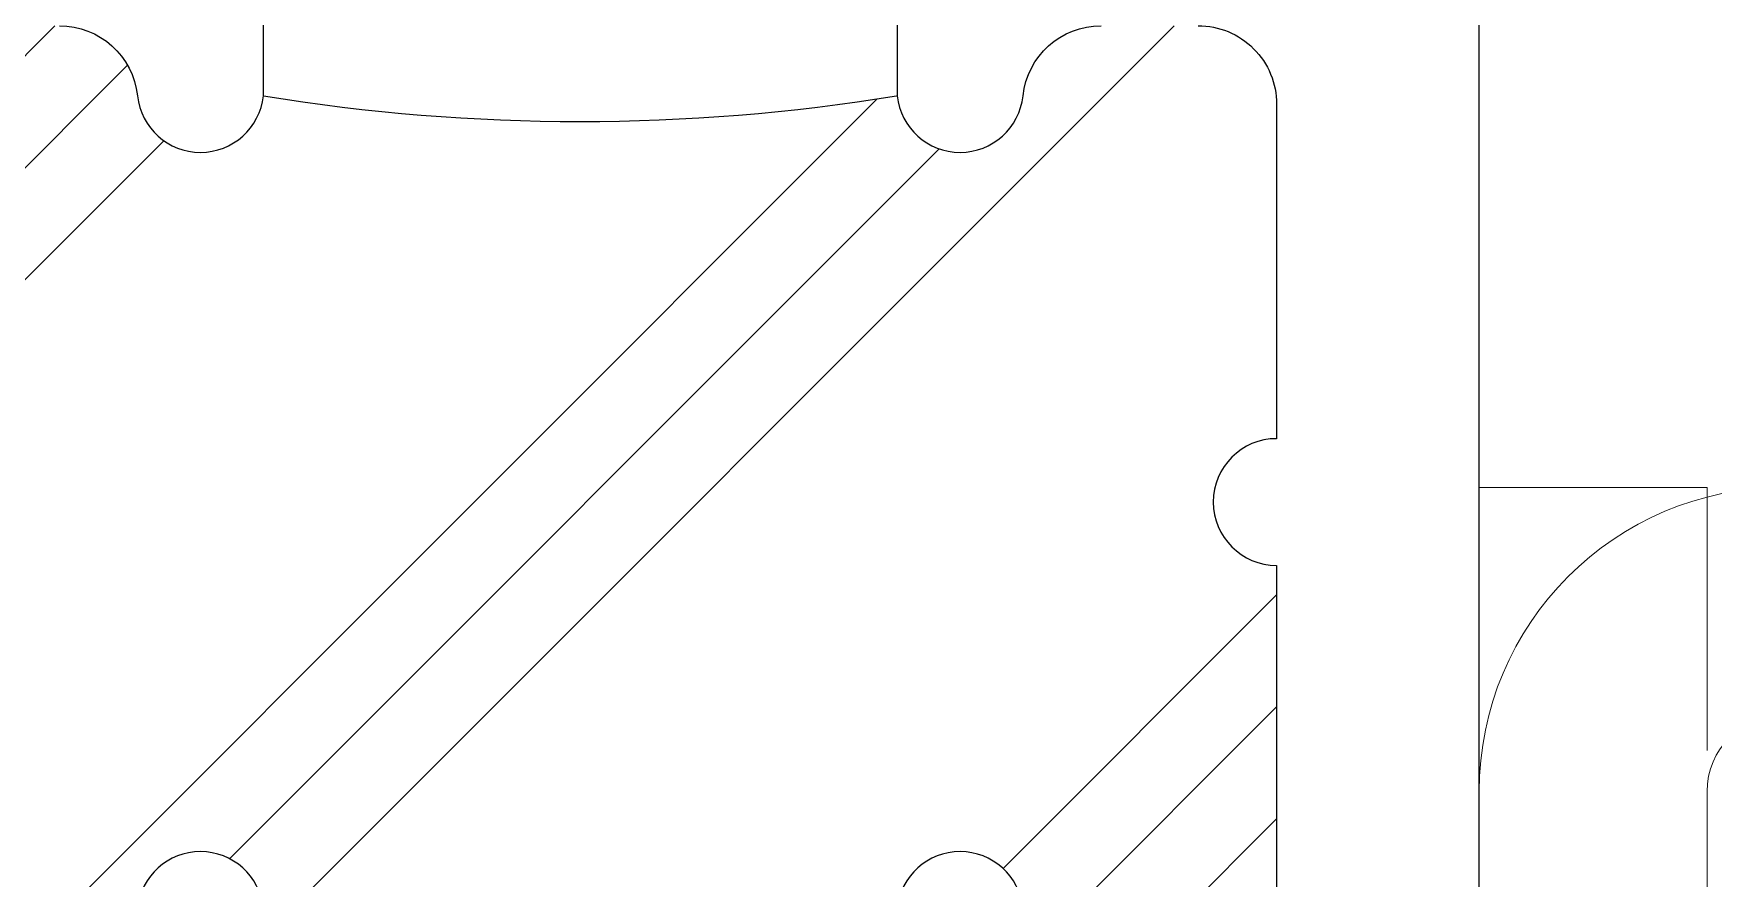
# Model space of a CAD drawing. Extents: x 55.6 to 139.8, y -18.8 to 45.3.
# Drawn here: x 73.062 to 73.725, y 24.385 to 24.718 of the extents above; entities that cross this region are included whole.
import ezdxf

# ---------------------------------------------------------------- set-up
doc = ezdxf.new("R2010")
doc.units = 0
doc.header["$LTSCALE"] = 0.25
doc.header["$MEASUREMENT"] = 0
doc.linetypes.add('HIDDEN', pattern=[0.375, 0.25, -0.125])
doc.layers.get('0').update_dxf_attribs({"linetype": 'CONTINUOUS'})
doc.layers.add('FRAME', color=1, linetype='CONTINUOUS')
doc.layers.add('HINGE', color=3, linetype='CONTINUOUS')

# ---------------------------------------------------------------- blocks, each defined once
blk = doc.blocks.new('05P02-T-BAR')
h = blk.add_hatch()
h.set_pattern_fill('PLAST', angle=45, style=0)
h.paths.add_polyline_path([(0.0065, 1.12, -1), (0.0065, 1.17), (0.0065, 1.302, 0.414214), (-0.0245, 1.333), (-0.06282, 1.333, 0.38311), (-0.09364, 1.30532, -0.898868), (-0.14336, 1.30537, -0.081258), (-0.39364, 1.30532, -0.898027), (-0.44336, 1.30532, 0.38311), (-0.47418, 1.333), (-0.5125, 1.333, 0.414214), (-0.5435, 1.302), (-0.5435, 1.17, -1), (-0.5435, 1.12), (-0.5435, 0.988, 0.414214), (-0.5125, 0.957), (-0.47418, 0.957, 0.38311), (-0.44336, 0.98468, -0.898027), (-0.39364, 0.98468), (-0.39354, 0.87702, -0.081129), (-0.14364, 0.877), (-0.14336, 0.877), (-0.14336, 0.98468, -0.898027), (-0.09364, 0.98468, 0.38311), (-0.06282, 0.957), (-0.0245, 0.957, 0.414214), (0.0065, 0.988)])
blk.add_line((-0.39364, 1.30532), (-0.39364, 1.413))
for points in [[(-0.0245, 1.333, -0.414214), (0.0065, 1.302), (0.0065, 1.17, 1), (0.0065, 1.12), (0.0065, 0.988, -0.414214), (-0.0245, 0.957), (-0.06282, 0.957, -0.38311), (-0.09364, 0.98468, 0.898027), (-0.14336, 0.98468), (-0.14336, 0.877), (0.0065, 0.877), (0.0065, 0.447, -0.414214), (-0.0035, 0.437), (-0.0765, 0.437, 0.414214), (-0.0865, 0.427), (-0.0865, 0.239, 0.414214)], [(0.0865, 0.01), (0.0865, 2.799, 0.414214)], [(-0.14336, 1.413), (-0.14336, 1.30532, 0.898027), (-0.09364, 1.30532, -0.38311), (-0.06282, 1.333)], [(-2.1635, 1.406), (-2.1635, 0.687), (-2.0475, 0.687, 0.57735), (-2.03451, 0.7095), (-2.0835, 0.79435), (-2.0835, 0.877), (-0.483, 0.877, -0.414214), (-0.4475, 0.8415, -0.414214), (-0.483, 0.806), (-0.5715, 0.806, 0.414214), (-0.5985, 0.779), (-0.5985, 0.779, 0.414214), (-0.5715, 0.752), (-0.483, 0.752, 0.414214), (-0.3935, 0.8415), (-0.39364, 0.98468, 0.898027), (-0.44336, 0.98468, -0.38311), (-0.47418, 0.957), (-0.5125, 0.957, -0.414214), (-0.5435, 0.988), (-0.5435, 1.12, 1), (-0.5435, 1.17), (-0.5435, 1.302, -0.414214), (-0.5125, 1.333)], [(-0.47418, 1.333, -0.38311), (-0.44336, 1.30532, 0.898027), (-0.39364, 1.30532)]]:
    blk.add_lwpolyline(points, format="xyb")
at = {"color": 7}
blk.add_arc((-0.26864, 2.07029), 0.77511, 260.71953, 279.28047, dxfattribs=at)
blk = doc.blocks.new('A$C5CFF3FD8')
at = {"color": 7, "linetype": 'Continuous', "lineweight": 15}
for p, q in [((0.09, 0.78), (0, 0.78)), ((0, 0.66), (0, 0.78)), ((0.09, 0.78), (0.09, 0.77619)), ((0, 0), (0, 0.66)), ((0.09, 0), (0.09, 0.66))]:
    blk.add_line(p, q, dxfattribs=at)
at = {"color": 7, "linetype": 'HIDDEN', "lineweight": 0}
blk.add_line((0.09, 0.77619), (0.09, 0.66), dxfattribs=at)
at = {"color": 7, "linetype": 'Continuous', "lineweight": 15}
for radius in [0.12, 0.03]:
    blk.add_arc((0.12, 0.66), radius, 90, 180, dxfattribs=at)

msp = doc.modelspace()

# ---------------------------------------------------------------- block references
at = {"layer": 'FRAME'}
msp.add_blockref('05P02-T-BAR', (73.54592, 23.38856), dxfattribs=at)
at = {"layer": 'HINGE'}
msp.add_blockref('A$C5CFF3FD8', (73.63242, 23.75931), dxfattribs=at)

doc.saveas('drawing.dxf')
